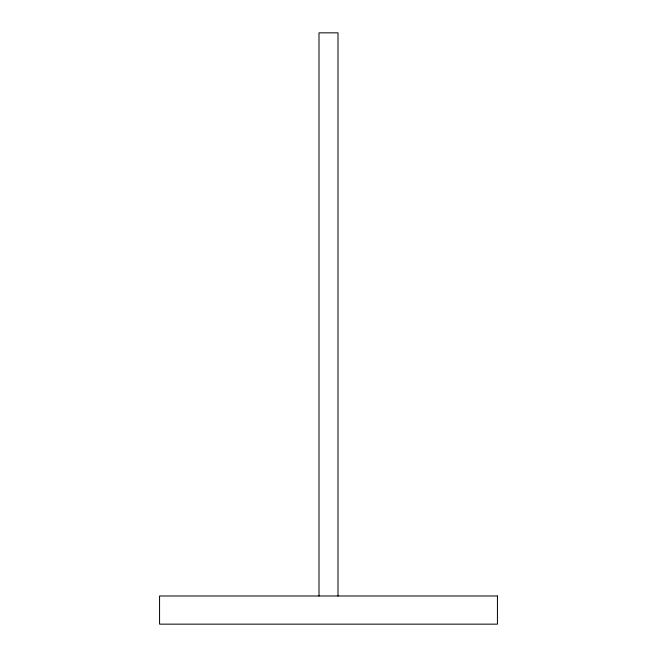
<?xml version="1.0" encoding="UTF-8"?>
<svg xmlns="http://www.w3.org/2000/svg" width="657" height="657" viewBox="0 0 657 657"><rect width="100%" height="100%" fill="white"/><g stroke="black" fill="none" stroke-linecap="round" stroke-linejoin="round"><path stroke-width="0.99" d="M338.002 595.989L338.002 32.85L318.998 32.85L318.998 595.989M497.439 595.989L159.561 595.989L159.561 624.15L497.439 624.15L497.439 595.989"/></g></svg>
